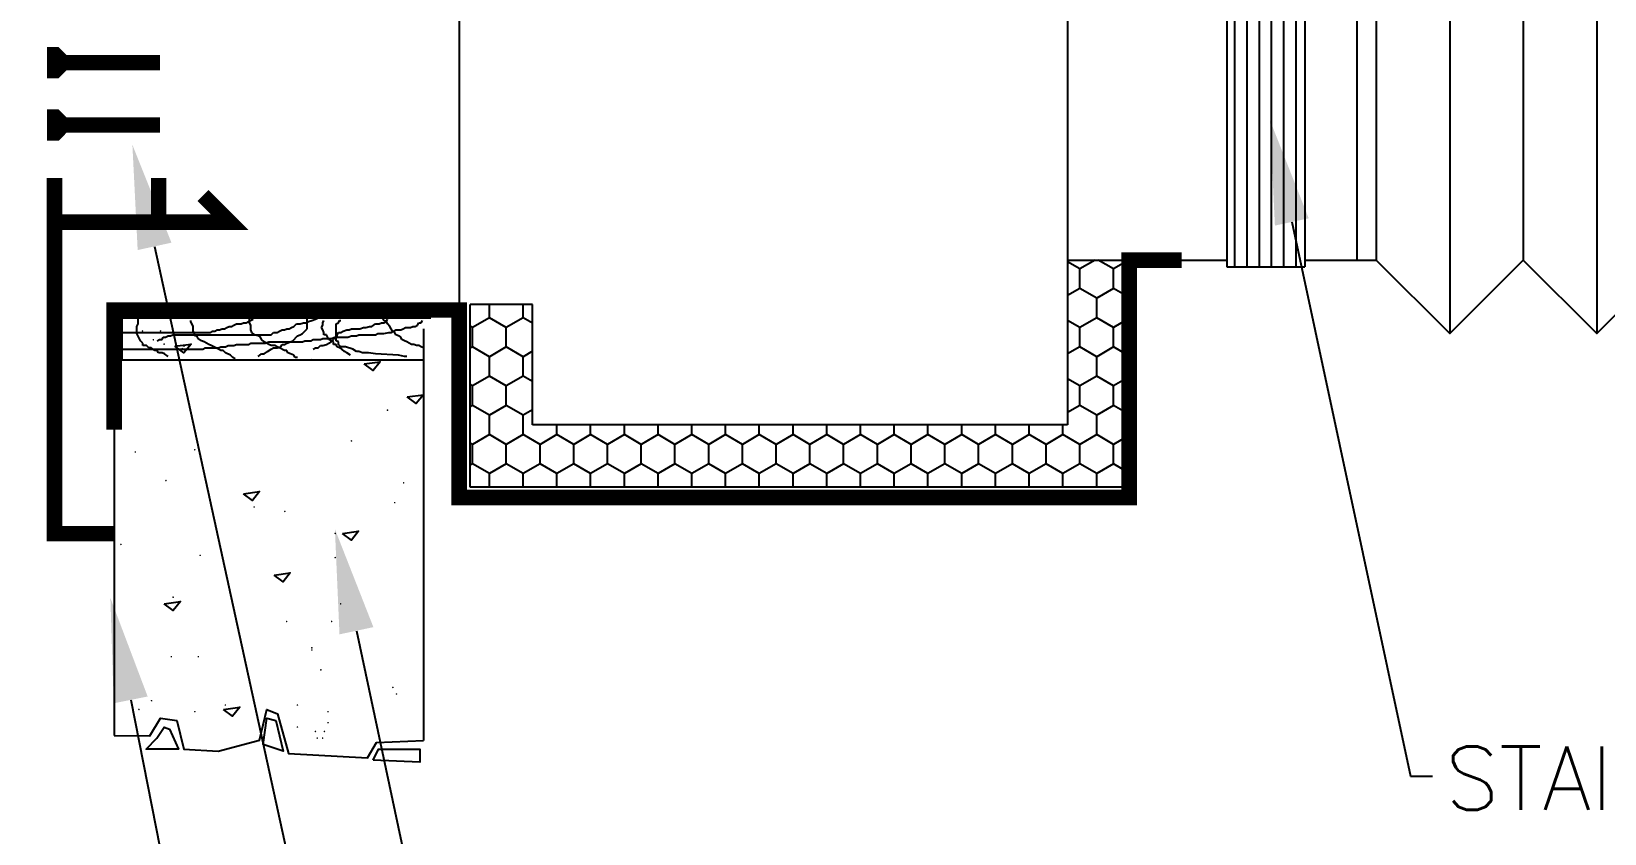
# Model space of a CAD drawing. Extents: x -730 to 2784, y 160 to 852.
# Drawn here: x -697.008 to -694.299, y 207.679 to 209.059 of the extents above; entities that cross this region are included whole.
import ezdxf

# ---------------------------------------------------------------- set-up
doc = ezdxf.new("R2010")
doc.units = 0
doc.header["$MEASUREMENT"] = 0
for name, color, linetype in [('10_AC-TEXT', 3, 'Continuous'), ('DETAILS', 11, 'Continuous'), ('G-TX-HEV', 2, 'Continuous'), ('QEA-2$0$R', 1, 'Continuous'), ('QEA-2$0$Y', 2, 'Continuous'), ('T-TEXT', 3, 'Continuous')]:
    doc.layers.add(name, color=color, linetype=linetype)
doc.styles.add('AC', font='romans.shx', dxfattribs={"height": 0.2})

# ---------------------------------------------------------------- blocks, each defined once
blk = doc.blocks.new('*X278')
at = {"color": 0}
for p, q in [((40.27, 213.75), (40.27, 214.323)), ((41.569, 213.75), (41.569, 214.323)), ((42.868, 213.75), (42.868, 214.323)), ((44.167, 213.75), (44.167, 214.323)), ((45.466, 213.75), (45.466, 214.323)), ((46.765, 213.75), (46.765, 214.323)), ((48.064, 213.75), (48.064, 214.323)), ((49.363, 213.75), (49.363, 214.323)), ((50.662, 213.75), (50.662, 214.323)), ((51.962, 213.75), (51.962, 214.323)), ((53.261, 213.75), (53.261, 214.323)), ((54.56, 213.75), (54.56, 214.323)), ((55.859, 213.75), (55.859, 214.323)), ((57.158, 213.75), (57.158, 214.323)), ((58.457, 213.75), (58.457, 214.323)), ((59.756, 213.75), (59.756, 214.323)), ((61.055, 213.75), (61.055, 214.323)), ((62.354, 213.75), (62.354, 214.323)), ((63.653, 213.75), (63.653, 214.323)), ((64.952, 213.75), (64.952, 214.323)), ((40.27, 213.75), (40.179, 213.698)), ((40.92, 213.375), (40.27, 213.75)), ((41.569, 213.75), (40.92, 213.375)), ((40.92, 212.625), (40.92, 213.375)), ((42.219, 213.375), (41.569, 213.75)), ((42.868, 213.75), (42.219, 213.375)), ((42.219, 212.625), (42.219, 213.375)), ((43.518, 213.375), (42.868, 213.75)), ((44.167, 213.75), (43.518, 213.375)), ((43.518, 212.625), (43.518, 213.375)), ((44.817, 213.375), (44.167, 213.75)), ((45.466, 213.75), (44.817, 213.375)), ((44.817, 212.625), (44.817, 213.375)), ((46.116, 213.375), (45.466, 213.75)), ((46.765, 213.75), (46.116, 213.375)), ((46.116, 212.625), (46.116, 213.375)), ((47.415, 213.375), (46.765, 213.75)), ((48.064, 213.75), (47.415, 213.375)), ((47.415, 212.625), (47.415, 213.375)), ((48.714, 213.375), (48.064, 213.75)), ((49.363, 213.75), (48.714, 213.375)), ((48.714, 212.625), (48.714, 213.375)), ((50.013, 213.375), (49.363, 213.75)), ((50.662, 213.75), (50.013, 213.375)), ((50.013, 212.625), (50.013, 213.375)), ((51.312, 213.375), (50.662, 213.75)), ((51.962, 213.75), (51.312, 213.375)), ((51.312, 212.625), (51.312, 213.375)), ((52.611, 213.375), (51.962, 213.75)), ((53.261, 213.75), (52.611, 213.375)), ((52.611, 212.625), (52.611, 213.375)), ((53.91, 213.375), (53.261, 213.75)), ((54.56, 213.75), (53.91, 213.375)), ((53.91, 212.625), (53.91, 213.375)), ((55.209, 213.375), (54.56, 213.75)), ((55.859, 213.75), (55.209, 213.375)), ((55.209, 212.625), (55.209, 213.375)), ((56.508, 213.375), (55.859, 213.75)), ((57.158, 213.75), (56.508, 213.375)), ((56.508, 212.625), (56.508, 213.375)), ((57.807, 213.375), (57.158, 213.75)), ((58.457, 213.75), (57.807, 213.375)), ((57.807, 212.625), (57.807, 213.375)), ((59.106, 213.375), (58.457, 213.75)), ((59.756, 213.75), (59.106, 213.375)), ((59.106, 212.625), (59.106, 213.375)), ((60.405, 213.375), (59.756, 213.75)), ((61.055, 213.75), (60.405, 213.375)), ((60.405, 212.625), (60.405, 213.375)), ((61.704, 213.375), (61.055, 213.75)), ((62.354, 213.75), (61.704, 213.375)), ((61.704, 212.625), (61.704, 213.375)), ((63.003, 213.375), (62.354, 213.75)), ((63.653, 213.75), (63.003, 213.375)), ((63.003, 212.625), (63.003, 213.375)), ((64.302, 213.375), (63.653, 213.75)), ((64.952, 213.75), (64.302, 213.375)), ((64.302, 212.625), (64.302, 213.375)), ((65.584, 213.385), (64.952, 213.75)), ((40.92, 212.625), (40.27, 212.25)), ((41.569, 212.25), (40.92, 212.625)), ((42.219, 212.625), (41.569, 212.25)), ((42.868, 212.25), (42.219, 212.625)), ((43.518, 212.625), (42.868, 212.25)), ((44.167, 212.25), (43.518, 212.625)), ((44.817, 212.625), (44.167, 212.25)), ((45.466, 212.25), (44.817, 212.625)), ((46.116, 212.625), (45.466, 212.25)), ((46.765, 212.25), (46.116, 212.625)), ((47.415, 212.625), (46.765, 212.25)), ((48.064, 212.25), (47.415, 212.625)), ((48.714, 212.625), (48.064, 212.25)), ((49.363, 212.25), (48.714, 212.625)), ((50.013, 212.625), (49.363, 212.25)), ((50.662, 212.25), (50.013, 212.625)), ((51.312, 212.625), (50.662, 212.25)), ((51.962, 212.25), (51.312, 212.625)), ((52.611, 212.625), (51.962, 212.25)), ((53.261, 212.25), (52.611, 212.625)), ((53.91, 212.625), (53.261, 212.25)), ((54.56, 212.25), (53.91, 212.625)), ((55.209, 212.625), (54.56, 212.25)), ((55.859, 212.25), (55.209, 212.625)), ((56.508, 212.625), (55.859, 212.25)), ((57.158, 212.25), (56.508, 212.625)), ((57.807, 212.625), (57.158, 212.25)), ((58.457, 212.25), (57.807, 212.625)), ((59.106, 212.625), (58.457, 212.25)), ((59.756, 212.25), (59.106, 212.625)), ((60.405, 212.625), (59.756, 212.25)), ((61.055, 212.25), (60.405, 212.625)), ((61.704, 212.625), (61.055, 212.25)), ((62.354, 212.25), (61.704, 212.625)), ((63.003, 212.625), (62.354, 212.25)), ((63.653, 212.25), (63.003, 212.625)), ((64.302, 212.625), (63.653, 212.25)), ((64.952, 212.25), (64.302, 212.625)), ((65.584, 212.615), (64.952, 212.25)), ((40.27, 212.25), (40.179, 212.302)), ((40.27, 211.5), (40.27, 212.25)), ((41.569, 211.5), (41.569, 212.25)), ((42.868, 211.923), (42.868, 212.25)), ((44.167, 211.923), (44.167, 212.25)), ((45.466, 211.923), (45.466, 212.25)), ((46.765, 211.923), (46.765, 212.25)), ((48.064, 211.923), (48.064, 212.25)), ((49.363, 211.923), (49.363, 212.25)), ((50.662, 211.923), (50.662, 212.25)), ((51.962, 211.923), (51.962, 212.25)), ((53.261, 211.923), (53.261, 212.25)), ((54.56, 211.923), (54.56, 212.25)), ((55.859, 211.923), (55.859, 212.25)), ((57.158, 211.923), (57.158, 212.25)), ((58.457, 211.923), (58.457, 212.25)), ((59.756, 211.923), (59.756, 212.25)), ((61.055, 211.923), (61.055, 212.25)), ((62.354, 211.923), (62.354, 212.25)), ((63.653, 211.5), (63.653, 212.25)), ((64.952, 211.5), (64.952, 212.25)), ((40.27, 211.5), (40.179, 211.448)), ((40.92, 211.125), (40.27, 211.5)), ((41.569, 211.5), (40.92, 211.125)), ((42.219, 211.125), (41.569, 211.5)), ((63.653, 211.5), (63.184, 211.229)), ((64.302, 211.125), (63.653, 211.5)), ((64.952, 211.5), (64.302, 211.125)), ((65.584, 211.135), (64.952, 211.5)), ((40.92, 210.375), (40.92, 211.125)), ((42.579, 211.333), (42.219, 211.125)), ((42.219, 210.375), (42.219, 211.125)), ((64.302, 210.375), (64.302, 211.125)), ((40.92, 210.375), (40.27, 210)), ((41.569, 210), (40.92, 210.375)), ((42.219, 210.375), (41.569, 210)), ((42.579, 210.167), (42.219, 210.375)), ((63.653, 210), (63.184, 210.271)), ((64.302, 210.375), (63.653, 210)), ((64.952, 210), (64.302, 210.375)), ((65.584, 210.365), (64.952, 210)), ((40.27, 210), (40.179, 210.052)), ((40.27, 209.25), (40.27, 210)), ((41.569, 209.25), (41.569, 210)), ((63.653, 209.25), (63.653, 210)), ((64.952, 209.25), (64.952, 210)), ((40.27, 209.25), (40.179, 209.198)), ((40.92, 208.875), (40.27, 209.25)), ((41.569, 209.25), (40.92, 208.875)), ((42.219, 208.875), (41.569, 209.25)), ((42.579, 209.083), (42.219, 208.875)), ((63.653, 209.25), (63.184, 208.979)), ((64.302, 208.875), (63.653, 209.25)), ((64.952, 209.25), (64.302, 208.875)), ((65.584, 208.885), (64.952, 209.25)), ((40.92, 208.125), (40.92, 208.875)), ((42.219, 208.125), (42.219, 208.875)), ((64.302, 208.125), (64.302, 208.875)), ((40.27, 207.75), (40.179, 207.802)), ((40.92, 208.125), (40.27, 207.75)), ((41.569, 207.75), (40.92, 208.125)), ((42.219, 208.125), (41.569, 207.75)), ((42.579, 207.917), (42.219, 208.125)), ((63.653, 207.75), (63.184, 208.021)), ((64.302, 208.125), (63.653, 207.75)), ((64.952, 207.75), (64.302, 208.125)), ((65.584, 208.115), (64.952, 207.75)), ((40.27, 207.291), (40.27, 207.75)), ((41.569, 207.291), (41.569, 207.75)), ((63.653, 207), (63.653, 207.75)), ((64.952, 207), (64.952, 207.75)), ((63.653, 207), (63.184, 206.729)), ((64.302, 206.625), (63.653, 207)), ((64.952, 207), (64.302, 206.625)), ((64.302, 205.875), (64.302, 206.625)), ((65.584, 206.635), (64.952, 207)), ((63.499, 205.589), (63.184, 205.771)), ((64.302, 205.875), (63.807, 205.589)), ((64.798, 205.589), (64.302, 205.875)), ((65.584, 205.865), (65.106, 205.589)), ((63.653, 185.25), (63.184, 185.521)), ((64.24, 185.589), (63.653, 185.25)), ((64.952, 185.25), (64.365, 185.589)), ((65.539, 185.589), (64.952, 185.25)), ((63.653, 184.5), (63.653, 185.25)), ((64.952, 184.5), (64.952, 185.25)), ((63.653, 184.5), (63.184, 184.229)), ((64.302, 184.125), (63.653, 184.5)), ((64.952, 184.5), (64.302, 184.125)), ((65.584, 184.135), (64.952, 184.5)), ((40.92, 183.375), (40.92, 183.887)), ((42.219, 183.375), (42.219, 183.887)), ((64.302, 183.375), (64.302, 184.125)), ((40.27, 183), (40.179, 183.052)), ((40.92, 183.375), (40.27, 183)), ((40.27, 182.25), (40.27, 183)), ((41.569, 183), (40.92, 183.375)), ((42.219, 183.375), (41.569, 183)), ((41.569, 182.25), (41.569, 183)), ((42.579, 183.167), (42.219, 183.375)), ((63.653, 183), (63.184, 183.271)), ((64.302, 183.375), (63.653, 183)), ((63.653, 182.25), (63.653, 183)), ((64.952, 183), (64.302, 183.375)), ((65.584, 183.365), (64.952, 183)), ((64.952, 182.25), (64.952, 183)), ((40.27, 182.25), (40.179, 182.198)), ((40.92, 181.875), (40.27, 182.25)), ((41.569, 182.25), (40.92, 181.875)), ((40.92, 181.125), (40.92, 181.875)), ((42.219, 181.875), (41.569, 182.25)), ((42.579, 182.083), (42.219, 181.875)), ((42.219, 181.125), (42.219, 181.875)), ((63.653, 182.25), (63.184, 181.979)), ((64.302, 181.875), (63.653, 182.25)), ((64.952, 182.25), (64.302, 181.875)), ((64.302, 181.125), (64.302, 181.875)), ((65.584, 181.885), (64.952, 182.25)), ((40.92, 181.125), (40.27, 180.75)), ((41.569, 180.75), (40.92, 181.125)), ((42.219, 181.125), (41.569, 180.75)), ((42.579, 180.917), (42.219, 181.125)), ((64.302, 181.125), (63.653, 180.75)), ((64.952, 180.75), (64.302, 181.125)), ((65.584, 181.115), (64.952, 180.75)), ((40.27, 180.75), (40.179, 180.802)), ((40.27, 180), (40.27, 180.75)), ((41.569, 180), (41.569, 180.75)), ((63.653, 180.75), (63.184, 181.021)), ((63.653, 180), (63.653, 180.75)), ((64.952, 180), (64.952, 180.75)), ((40.27, 180), (40.179, 179.948)), ((40.92, 179.625), (40.27, 180)), ((41.569, 180), (40.92, 179.625)), ((42.219, 179.625), (41.569, 180)), ((63.653, 180), (63.184, 179.729)), ((64.302, 179.625), (63.653, 180)), ((64.952, 180), (64.302, 179.625)), ((65.584, 179.635), (64.952, 180)), ((40.92, 178.875), (40.92, 179.625)), ((42.579, 179.833), (42.219, 179.625)), ((42.219, 178.875), (42.219, 179.625)), ((64.302, 178.875), (64.302, 179.625)), ((40.92, 178.875), (40.27, 178.5)), ((41.569, 178.5), (40.92, 178.875)), ((42.219, 178.875), (41.569, 178.5)), ((42.868, 178.5), (42.219, 178.875)), ((43.518, 178.875), (42.868, 178.5)), ((43.518, 178.875), (43.518, 179.255)), ((44.167, 178.5), (43.518, 178.875)), ((44.817, 178.875), (44.167, 178.5)), ((44.817, 178.875), (44.817, 179.255)), ((45.466, 178.5), (44.817, 178.875)), ((46.116, 178.875), (45.466, 178.5)), ((46.116, 178.875), (46.116, 179.255)), ((46.765, 178.5), (46.116, 178.875)), ((47.415, 178.875), (46.765, 178.5)), ((47.415, 178.875), (47.415, 179.255)), ((48.064, 178.5), (47.415, 178.875)), ((48.714, 178.875), (48.064, 178.5)), ((48.714, 178.875), (48.714, 179.255)), ((49.363, 178.5), (48.714, 178.875)), ((50.013, 178.875), (49.363, 178.5)), ((50.013, 178.875), (50.013, 179.255)), ((50.662, 178.5), (50.013, 178.875)), ((51.312, 178.875), (50.662, 178.5)), ((51.312, 178.875), (51.312, 179.255)), ((51.962, 178.5), (51.312, 178.875)), ((52.611, 178.875), (51.962, 178.5)), ((52.611, 178.875), (52.611, 179.255)), ((53.261, 178.5), (52.611, 178.875)), ((53.91, 178.875), (53.261, 178.5)), ((53.91, 178.875), (53.91, 179.255)), ((54.56, 178.5), (53.91, 178.875)), ((55.209, 178.875), (54.56, 178.5)), ((55.209, 178.875), (55.209, 179.255)), ((55.859, 178.5), (55.209, 178.875)), ((56.508, 178.875), (55.859, 178.5)), ((56.508, 178.875), (56.508, 179.255)), ((57.158, 178.5), (56.508, 178.875)), ((57.807, 178.875), (57.158, 178.5)), ((57.807, 178.875), (57.807, 179.255)), ((58.457, 178.5), (57.807, 178.875)), ((59.106, 178.875), (58.457, 178.5)), ((59.106, 178.875), (59.106, 179.255)), ((59.756, 178.5), (59.106, 178.875)), ((60.405, 178.875), (59.756, 178.5)), ((60.405, 178.875), (60.405, 179.255)), ((61.055, 178.5), (60.405, 178.875)), ((61.704, 178.875), (61.055, 178.5)), ((61.704, 178.875), (61.704, 179.255)), ((62.354, 178.5), (61.704, 178.875)), ((63.003, 178.875), (62.354, 178.5)), ((63.003, 178.875), (63.003, 179.255)), ((63.653, 178.5), (63.003, 178.875)), ((64.302, 178.875), (63.653, 178.5)), ((64.952, 178.5), (64.302, 178.875)), ((65.584, 178.865), (64.952, 178.5)), ((40.27, 178.5), (40.179, 178.552)), ((40.27, 177.75), (40.27, 178.5)), ((41.569, 177.75), (41.569, 178.5)), ((42.868, 177.75), (42.868, 178.5)), ((44.167, 177.75), (44.167, 178.5)), ((45.466, 177.75), (45.466, 178.5)), ((46.765, 177.75), (46.765, 178.5)), ((48.064, 177.75), (48.064, 178.5)), ((49.363, 177.75), (49.363, 178.5)), ((50.662, 177.75), (50.662, 178.5)), ((51.962, 177.75), (51.962, 178.5)), ((53.261, 177.75), (53.261, 178.5)), ((54.56, 177.75), (54.56, 178.5)), ((55.859, 177.75), (55.859, 178.5)), ((57.158, 177.75), (57.158, 178.5)), ((58.457, 177.75), (58.457, 178.5)), ((59.756, 177.75), (59.756, 178.5)), ((61.055, 177.75), (61.055, 178.5)), ((62.354, 177.75), (62.354, 178.5)), ((63.653, 177.75), (63.653, 178.5)), ((64.952, 177.75), (64.952, 178.5)), ((40.27, 177.75), (40.179, 177.698)), ((40.92, 177.375), (40.27, 177.75)), ((41.569, 177.75), (40.92, 177.375)), ((42.219, 177.375), (41.569, 177.75)), ((42.868, 177.75), (42.219, 177.375)), ((43.518, 177.375), (42.868, 177.75)), ((44.167, 177.75), (43.518, 177.375)), ((44.817, 177.375), (44.167, 177.75)), ((45.466, 177.75), (44.817, 177.375)), ((46.116, 177.375), (45.466, 177.75)), ((46.765, 177.75), (46.116, 177.375)), ((47.415, 177.375), (46.765, 177.75)), ((48.064, 177.75), (47.415, 177.375)), ((48.714, 177.375), (48.064, 177.75)), ((49.363, 177.75), (48.714, 177.375)), ((50.013, 177.375), (49.363, 177.75)), ((50.662, 177.75), (50.013, 177.375)), ((51.312, 177.375), (50.662, 177.75)), ((51.962, 177.75), (51.312, 177.375)), ((52.611, 177.375), (51.962, 177.75)), ((53.261, 177.75), (52.611, 177.375)), ((53.91, 177.375), (53.261, 177.75)), ((54.56, 177.75), (53.91, 177.375)), ((55.209, 177.375), (54.56, 177.75)), ((55.859, 177.75), (55.209, 177.375)), ((56.508, 177.375), (55.859, 177.75)), ((57.158, 177.75), (56.508, 177.375)), ((57.807, 177.375), (57.158, 177.75)), ((58.457, 177.75), (57.807, 177.375)), ((59.106, 177.375), (58.457, 177.75)), ((59.756, 177.75), (59.106, 177.375)), ((60.405, 177.375), (59.756, 177.75)), ((61.055, 177.75), (60.405, 177.375)), ((61.704, 177.375), (61.055, 177.75)), ((62.354, 177.75), (61.704, 177.375)), ((63.003, 177.375), (62.354, 177.75)), ((63.653, 177.75), (63.003, 177.375)), ((64.302, 177.375), (63.653, 177.75)), ((64.952, 177.75), (64.302, 177.375)), ((65.584, 177.385), (64.952, 177.75)), ((40.92, 176.855), (40.92, 177.375)), ((42.219, 176.855), (42.219, 177.375)), ((43.518, 176.855), (43.518, 177.375)), ((44.817, 176.855), (44.817, 177.375)), ((46.116, 176.855), (46.116, 177.375)), ((47.415, 176.855), (47.415, 177.375)), ((48.714, 176.855), (48.714, 177.375)), ((50.013, 176.855), (50.013, 177.375)), ((51.312, 176.855), (51.312, 177.375)), ((52.611, 176.855), (52.611, 177.375)), ((53.91, 176.855), (53.91, 177.375)), ((55.209, 176.855), (55.209, 177.375)), ((56.508, 176.855), (56.508, 177.375)), ((57.807, 176.855), (57.807, 177.375)), ((59.106, 176.855), (59.106, 177.375)), ((60.405, 176.855), (60.405, 177.375)), ((61.704, 176.855), (61.704, 177.375)), ((63.003, 176.855), (63.003, 177.375)), ((64.302, 176.855), (64.302, 177.375))]:
    blk.add_line(p, q, dxfattribs=at)
blk = doc.blocks.new('*X276')
at = {"color": 0}
for p, q in [((72.73, 185.336), (72.73, 205.842)), ((73.202, 185.336), (73.202, 205.842)), ((73.674, 185.336), (73.674, 205.842)), ((74.146, 185.336), (74.146, 205.842)), ((74.619, 185.336), (74.619, 205.842)), ((75.091, 185.336), (75.091, 205.842))]:
    blk.add_line(p, q, dxfattribs=at)

msp = doc.modelspace()

# ---------------------------------------------------------------- linework, layer by layer
at = {"layer": '10_AC-TEXT'}
msp.add_solid([(-694.8666, 208.7251), (-694.8083, 208.7376), (-694.875, 208.9063)], dxfattribs=at)
at = {"layer": 'DETAILS', "color": 2}
for p, q in [((-695.2236, 209.8436), (-695.2236, 208.3823)), ((-696.2716, 209.646), (-696.2716, 208.5799)), ((-694.9491, 209.5716), (-694.9491, 208.6543)), ((-694.8149, 209.5716), (-694.8149, 208.6543)), ((-694.7254, 209.5603), (-694.7254, 208.6656)), ((-694.6919, 209.5603), (-694.6919, 208.6656)), ((-695.2236, 208.6656), (-694.9491, 208.6656)), ((-694.9491, 208.6543), (-694.8149, 208.6543)), ((-694.8149, 208.6656), (-694.6919, 208.6656)), ((-696.8659, 208.5799), (-696.8659, 207.8476)), ((-696.2526, 208.2749), (-696.2526, 208.5895)), ((-696.1453, 208.5895), (-696.2526, 208.5895)), ((-696.1453, 208.3823), (-696.1453, 208.5895)), ((-696.333, 208.5472), (-696.333, 207.839)), ((-695.2236, 208.3823), (-696.1453, 208.3823)), ((-695.1162, 208.2749), (-696.2526, 208.2749))]:
    msp.add_line(p, q, dxfattribs=at)
for points in [[(-694.5653, 209.6868), (-694.5653, 208.5391)], [(-694.3123, 209.6868), (-694.3123, 208.5391)], [(-694.4388, 209.5603), (-694.4388, 208.6656)], [(-694.6919, 208.6656), (-694.5653, 208.5391), (-694.4388, 208.6656)], [(-694.4388, 208.6656), (-694.3123, 208.5391), (-694.1858, 208.6656)], [(-696.8659, 207.8476), (-696.8045, 207.8467), (-696.7859, 207.877), (-696.758, 207.8732), (-696.7456, 207.824), (-696.6866, 207.8202), (-696.6153, 207.8391), (-696.6029, 207.8922), (-696.5843, 207.8846), (-696.5657, 207.8164), (-696.4292, 207.8088), (-696.4137, 207.8354), (-696.333, 207.839)]]:
    msp.add_lwpolyline(points, dxfattribs=at)
for points in [[(-696.7868, 209.0056, 0.0268, 0.0268, 0), (-696.9479, 209.0056, 0.0268, 0.0537, 0), (-696.9613, 209.0056, 0.0537, 0.0537, 0), (-696.9814, 209.0056, 0.0537, 0.0537, 0)], [(-696.7868, 209.0056, 0.0268, 0.0268, 0), (-696.9479, 209.0056, 0.0268, 0.0537, 0), (-696.9613, 209.0056, 0.0537, 0.0537, 0), (-696.9814, 209.0056, 0.0537, 0.0537, 0)], [(-696.7868, 208.8982, 0.0268, 0.0268, 0), (-696.9479, 208.8982, 0.0268, 0.0537, 0), (-696.9613, 208.8982, 0.0537, 0.0537, 0), (-696.9814, 208.8982, 0.0537, 0.0537, 0)], [(-696.7868, 208.8982, 0.0268, 0.0268, 0), (-696.9479, 208.8982, 0.0268, 0.0537, 0), (-696.9613, 208.8982, 0.0537, 0.0537, 0), (-696.9814, 208.8982, 0.0537, 0.0537, 0)]]:
    msp.add_lwpolyline(points, format="xyseb", dxfattribs=at)
at = {"layer": 'DETAILS', "color": 2, "const_width": 0.0268}
for points in [[(-696.9687, 208.7312), (-696.9687, 208.8068)], [(-696.7891, 208.7312), (-696.7891, 208.8068)], [(-696.8659, 208.1948), (-696.9687, 208.1948), (-696.9687, 208.7312), (-696.6673, 208.7312), (-696.7128, 208.7767)], [(-696.8659, 208.3736), (-696.8659, 208.5799), (-696.4113, 208.5799), (-696.2716, 208.5799), (-696.2716, 208.2571), (-696.1194, 208.2571), (-695.1176, 208.2571), (-695.1176, 208.6656), (-695.0274, 208.6656)]]:
    msp.add_lwpolyline(points, dxfattribs=at)
at = {"layer": 'DETAILS', "color": 2, "const_width": 0.00134}
for points in [[(-696.8176, 208.5438, 1), (-696.8163, 208.5438, 1)], [(-696.7866, 208.5438, 1), (-696.7852, 208.5438, 1)], [(-696.799, 208.5286, 1), (-696.7976, 208.5286, 1)], [(-696.7804, 208.5211, 1), (-696.779, 208.5211, 1)], [(-696.7462, 208.5173, 1), (-696.7449, 208.5173, 1)], [(-696.7493, 208.5135, 1), (-696.748, 208.5135, 1)], [(-696.526, 208.4945, 1), (-696.5247, 208.4945, 1)], [(-696.526, 208.4945, 1), (-696.5247, 208.4945, 1)], [(-696.3957, 208.4074, 1), (-696.3944, 208.4074, 1)], [(-696.4578, 208.3544, 1), (-696.4564, 208.3544, 1)], [(-696.83, 208.3354, 1), (-696.8287, 208.3354, 1)], [(-696.7276, 208.3392, 1), (-696.7263, 208.3392, 1)], [(-696.7773, 208.2862, 1), (-696.7759, 208.2862, 1)], [(-696.3678, 208.2824, 1), (-696.3665, 208.2824, 1)], [(-696.3833, 208.2483, 1), (-696.382, 208.2483, 1)], [(-696.6253, 208.2407, 1), (-696.6239, 208.2407, 1)], [(-696.5725, 208.2331, 1), (-696.5712, 208.2331, 1)], [(-696.4857, 208.1953, 1), (-696.4843, 208.1953, 1)], [(-696.8548, 208.1763, 1), (-696.8535, 208.1763, 1)], [(-696.7183, 208.1574, 1), (-696.717, 208.1574, 1)], [(-696.4857, 208.1536, 1), (-696.4843, 208.1536, 1)], [(-696.7649, 208.0854, 1), (-696.7635, 208.0854, 1)], [(-696.5694, 208.0437, 1), (-696.5681, 208.0437, 1)], [(-696.4919, 208.0437, 1), (-696.4905, 208.0437, 1)], [(-696.768, 207.9831, 1), (-696.7666, 207.9831, 1)], [(-696.7214, 207.9831, 1), (-696.7201, 207.9831, 1)], [(-696.526, 207.9983, 1), (-696.5247, 207.9983, 1)], [(-696.526, 207.9945, 1), (-696.5247, 207.9945, 1)], [(-696.5105, 207.9604, 1), (-696.5092, 207.9604, 1)], [(-696.3864, 207.9301, 1), (-696.3851, 207.9301, 1)], [(-696.3802, 207.9187, 1), (-696.3789, 207.9187, 1)], [(-696.8238, 207.8922, 1), (-696.8225, 207.8922, 1)], [(-696.8021, 207.9073, 1), (-696.8007, 207.9073, 1)], [(-696.6749, 207.8998, 1), (-696.6736, 207.8998, 1)], [(-696.5508, 207.8998, 1), (-696.5495, 207.8998, 1)], [(-696.7276, 207.8884, 1), (-696.7263, 207.8884, 1)], [(-696.4981, 207.8884, 1), (-696.4967, 207.8884, 1)], [(-696.4981, 207.8694, 1), (-696.4967, 207.8694, 1)], [(-696.5508, 207.8619, 1), (-696.5495, 207.8619, 1)], [(-696.5198, 207.8543, 1), (-696.5185, 207.8543, 1)], [(-696.5167, 207.8429, 1), (-696.5154, 207.8429, 1)], [(-696.5074, 207.8429, 1), (-696.5061, 207.8429, 1)], [(-696.5043, 207.8543, 1), (-696.503, 207.8543, 1)]]:
    msp.add_lwpolyline(points, format="xyb", close=True, dxfattribs=at)
at = {"layer": 'DETAILS', "color": 2}
for points in [[(-696.7611, 208.5173), (-696.7332, 208.5211), (-696.7456, 208.5059)], [(-696.4354, 208.487), (-696.4075, 208.4908), (-696.4199, 208.4756)], [(-696.3609, 208.4301), (-696.333, 208.4339), (-696.3454, 208.4188)], [(-696.6432, 208.2634), (-696.6153, 208.2672), (-696.6277, 208.2521)], [(-696.4726, 208.1953), (-696.4447, 208.199), (-696.4571, 208.1839)], [(-696.5905, 208.1233), (-696.5626, 208.1271), (-696.575, 208.1119)], [(-696.7797, 208.074), (-696.7518, 208.0778), (-696.7642, 208.0627)], [(-696.6773, 207.8922), (-696.6494, 207.896), (-696.6618, 207.8808)], [(-696.6091, 207.8316), (-696.6029, 207.877), (-696.5874, 207.8732), (-696.575, 207.8202)], [(-696.7921, 207.8429), (-696.7797, 207.8619), (-696.7704, 207.8581), (-696.7549, 207.824), (-696.8107, 207.824)], [(-696.4199, 207.805), (-696.4106, 207.824), (-696.3392, 207.824), (-696.3392, 207.8013)]]:
    msp.add_lwpolyline(points, close=True, dxfattribs=at)
at = {"layer": 'QEA-2$0$R'}
for p, q in [((-696.8267, 208.5516), (-696.8246, 208.5558)), ((-696.8267, 208.5393), (-696.8267, 208.5516)), ((-696.8246, 208.5558), (-696.8246, 208.5661)), ((-696.7337, 208.5599), (-696.7337, 208.562)), ((-696.7296, 208.5516), (-696.7337, 208.5599)), ((-696.7296, 208.5434), (-696.7296, 208.5516)), ((-696.7275, 208.5393), (-696.7296, 208.5434)), ((-696.7007, 208.5413), (-696.6966, 208.5434)), ((-696.6966, 208.5434), (-696.6924, 208.5434)), ((-696.6924, 208.5434), (-696.6883, 208.5454)), ((-696.6883, 208.5454), (-696.6842, 208.5454)), ((-696.6842, 208.5454), (-696.68, 208.5475)), ((-696.68, 208.5475), (-696.6759, 208.5475)), ((-696.6759, 208.5475), (-696.6718, 208.5496)), ((-696.6718, 208.5496), (-696.6676, 208.5516)), ((-696.6676, 208.5516), (-696.6635, 208.5516)), ((-696.6635, 208.5516), (-696.6594, 208.5537)), ((-696.6594, 208.5537), (-696.6552, 208.5558)), ((-696.6552, 208.5558), (-696.647, 208.5558)), ((-696.647, 208.5558), (-696.6428, 208.5578)), ((-696.6428, 208.5578), (-696.6387, 208.5578)), ((-696.6387, 208.5578), (-696.6346, 208.5599)), ((-696.6325, 208.5661), (-696.6366, 208.5661)), ((-696.6346, 208.5599), (-696.6263, 208.564)), ((-696.6263, 208.564), (-696.6325, 208.5661)), ((-696.6325, 208.5578), (-696.6325, 208.564)), ((-696.6304, 208.5537), (-696.6325, 208.5578)), ((-696.6304, 208.5454), (-696.6304, 208.5537)), ((-696.6284, 208.5413), (-696.6304, 208.5454)), ((-696.585, 208.5413), (-696.5808, 208.5434)), ((-696.5808, 208.5434), (-696.5767, 208.5454)), ((-696.5767, 208.5454), (-696.5726, 208.5454)), ((-696.5726, 208.5454), (-696.5685, 208.5475)), ((-696.5685, 208.5475), (-696.5643, 208.5475)), ((-696.5643, 208.5475), (-696.5602, 208.5496)), ((-696.5602, 208.5496), (-696.5561, 208.5516)), ((-696.5561, 208.5516), (-696.5519, 208.5558)), ((-696.5519, 208.5558), (-696.5457, 208.5558)), ((-696.5457, 208.5558), (-696.5395, 208.5578)), ((-696.5416, 208.5393), (-696.5375, 208.5434)), ((-696.5395, 208.5578), (-696.5354, 208.5578)), ((-696.5375, 208.5434), (-696.5333, 208.5475)), ((-696.5354, 208.5578), (-696.5313, 208.5599)), ((-696.5333, 208.5475), (-696.5333, 208.564)), ((-696.5313, 208.5599), (-696.5251, 208.562)), ((-696.5251, 208.562), (-696.5189, 208.564)), ((-696.5189, 208.564), (-696.5147, 208.5661)), ((-696.5147, 208.5661), (-696.5106, 208.5661)), ((-696.5085, 208.5496), (-696.5065, 208.5537)), ((-696.5065, 208.5454), (-696.5085, 208.5496)), ((-696.5065, 208.5578), (-696.5044, 208.562)), ((-696.5065, 208.5537), (-696.5065, 208.5578)), ((-696.5044, 208.5413), (-696.5065, 208.5454)), ((-696.4837, 208.5558), (-696.4796, 208.5578)), ((-696.4837, 208.5269), (-696.4837, 208.5558)), ((-696.4796, 208.5578), (-696.4775, 208.562)), ((-696.4775, 208.562), (-696.4755, 208.562)), ((-696.4755, 208.5413), (-696.4713, 208.5434)), ((-696.4713, 208.5434), (-696.4651, 208.5454)), ((-696.4651, 208.5454), (-696.461, 208.5454)), ((-696.461, 208.5454), (-696.4569, 208.5475)), ((-696.4569, 208.5475), (-696.4424, 208.5475)), ((-696.4424, 208.5475), (-696.4362, 208.5496)), ((-696.4362, 208.5496), (-696.4321, 208.5496)), ((-696.4321, 208.5496), (-696.4259, 208.5516)), ((-696.4259, 208.5516), (-696.4218, 208.5516)), ((-696.4218, 208.5516), (-696.4156, 208.5558)), ((-696.4156, 208.5558), (-696.4094, 208.5558)), ((-696.4094, 208.5558), (-696.4052, 208.5578)), ((-696.4052, 208.5578), (-696.4011, 208.5578)), ((-696.4011, 208.562), (-696.4032, 208.564)), ((-696.397, 208.5599), (-696.4011, 208.562)), ((-696.4011, 208.5578), (-696.397, 208.5599)), ((-696.397, 208.5599), (-696.3949, 208.564)), ((-696.3949, 208.5558), (-696.397, 208.5599)), ((-696.3908, 208.5516), (-696.3949, 208.5558)), ((-696.3887, 208.5475), (-696.3908, 208.5516)), ((-696.3866, 208.5434), (-696.3887, 208.5475)), ((-696.3887, 208.5413), (-696.3846, 208.5434)), ((-696.3825, 208.5413), (-696.3866, 208.5434)), ((-696.3846, 208.5434), (-696.3804, 208.5454)), ((-696.3804, 208.5454), (-696.3722, 208.5454)), ((-696.3722, 208.5454), (-696.368, 208.5475)), ((-696.368, 208.5475), (-696.3639, 208.5496)), ((-696.3639, 208.5496), (-696.3556, 208.5496)), ((-696.3556, 208.5496), (-696.3515, 208.5516)), ((-696.3515, 208.5516), (-696.3474, 208.5516)), ((-696.3474, 208.5516), (-696.3432, 208.5537)), ((-696.3432, 208.5537), (-696.3412, 208.5578)), ((-696.3412, 208.5578), (-696.3371, 208.5578)), ((-696.3371, 208.5578), (-696.335, 208.562)), ((-696.8522, 208.5413), (-696.7007, 208.5413)), ((-696.8205, 208.5269), (-696.8267, 208.5393)), ((-696.8164, 208.5227), (-696.8205, 208.5269)), ((-696.8164, 208.5186), (-696.8164, 208.5227)), ((-696.8102, 208.5186), (-696.8164, 208.5186)), ((-696.8061, 208.5145), (-696.8102, 208.5186)), ((-696.7916, 208.5269), (-696.7875, 208.5289)), ((-696.7875, 208.5289), (-696.7833, 208.5289)), ((-696.7833, 208.5289), (-696.7813, 208.5331)), ((-696.7813, 208.5331), (-696.7771, 208.5331)), ((-696.7771, 208.5331), (-696.773, 208.5351)), ((-696.773, 208.5351), (-696.7689, 208.5351)), ((-696.7689, 208.5351), (-696.7647, 208.5372)), ((-696.7647, 208.5372), (-696.5953, 208.5372)), ((-696.7275, 208.5351), (-696.7275, 208.5393)), ((-696.7234, 208.5351), (-696.7275, 208.5351)), ((-696.7213, 208.531), (-696.7234, 208.5351)), ((-696.7151, 208.5269), (-696.7213, 208.531)), ((-696.711, 208.5248), (-696.7151, 208.5269)), ((-696.7027, 208.5207), (-696.711, 208.5248)), ((-696.6986, 208.5186), (-696.7027, 208.5207)), ((-696.6904, 208.5145), (-696.6986, 208.5186)), ((-696.6862, 208.5145), (-696.6821, 208.5165)), ((-696.6821, 208.5165), (-696.6738, 208.5165)), ((-696.6738, 208.5165), (-696.6697, 208.5186)), ((-696.6697, 208.5186), (-696.6594, 208.5186)), ((-696.6594, 208.5186), (-696.6552, 208.5207)), ((-696.6552, 208.5207), (-696.6346, 208.5207)), ((-696.6346, 208.5207), (-696.6304, 208.5227)), ((-696.6304, 208.5227), (-696.6056, 208.5227)), ((-696.6242, 208.5372), (-696.6284, 208.5413)), ((-696.618, 208.5351), (-696.6242, 208.5372)), ((-696.6139, 208.5331), (-696.618, 208.5351)), ((-696.6118, 208.5289), (-696.6139, 208.5331)), ((-696.6077, 208.5248), (-696.6118, 208.5289)), ((-696.5994, 208.5207), (-696.6077, 208.5248)), ((-696.6056, 208.5227), (-696.5994, 208.5248)), ((-696.5994, 208.5248), (-696.5416, 208.5248)), ((-696.5953, 208.5186), (-696.5994, 208.5207)), ((-696.5953, 208.5372), (-696.5912, 208.5413)), ((-696.5891, 208.5186), (-696.5953, 208.5186)), ((-696.5912, 208.5413), (-696.585, 208.5413)), ((-696.585, 208.5165), (-696.5891, 208.5186)), ((-696.585, 208.5145), (-696.5788, 208.5165)), ((-696.5808, 208.5145), (-696.585, 208.5165)), ((-696.5788, 208.5165), (-696.5767, 208.5207)), ((-696.5767, 208.5207), (-696.5726, 208.5207)), ((-696.5726, 208.5207), (-696.5685, 208.5227)), ((-696.5685, 208.5227), (-696.5623, 208.5248)), ((-696.5623, 208.5248), (-696.5581, 208.5269)), ((-696.5581, 208.5269), (-696.5499, 208.5351)), ((-696.5499, 208.5351), (-696.5457, 208.5372)), ((-696.5457, 208.5372), (-696.5416, 208.5393)), ((-696.5416, 208.5248), (-696.5375, 208.5269)), ((-696.5375, 208.5269), (-696.5271, 208.5269)), ((-696.5271, 208.5269), (-696.523, 208.5289)), ((-696.523, 208.5289), (-696.5106, 208.5289)), ((-696.5147, 208.5145), (-696.5106, 208.5186)), ((-696.5106, 208.5289), (-696.5065, 208.531)), ((-696.5106, 208.5186), (-696.5065, 208.5186)), ((-696.5065, 208.531), (-696.492, 208.531)), ((-696.5065, 208.5186), (-696.5003, 208.5207)), ((-696.5044, 208.5372), (-696.5044, 208.5413)), ((-696.5003, 208.5372), (-696.5044, 208.5372)), ((-696.4961, 208.5289), (-696.5003, 208.5372)), ((-696.5003, 208.5207), (-696.4961, 208.5227)), ((-696.492, 208.5269), (-696.4961, 208.5289)), ((-696.4961, 208.5227), (-696.492, 208.5248)), ((-696.492, 208.531), (-696.4858, 208.5331)), ((-696.492, 208.5248), (-696.4879, 208.5289)), ((-696.4879, 208.5248), (-696.492, 208.5269)), ((-696.4879, 208.5289), (-696.4858, 208.5331)), ((-696.4879, 208.5207), (-696.4879, 208.5248)), ((-696.4837, 208.5207), (-696.4879, 208.5207)), ((-696.4858, 208.5331), (-696.4817, 208.5331)), ((-696.4858, 208.5331), (-696.4631, 208.5331)), ((-696.4796, 208.5248), (-696.4837, 208.5269)), ((-696.4817, 208.5165), (-696.4837, 208.5207)), ((-696.4817, 208.5372), (-696.4796, 208.5413)), ((-696.4817, 208.5331), (-696.4817, 208.5372)), ((-696.4775, 208.5145), (-696.4817, 208.5165)), ((-696.4796, 208.5413), (-696.4755, 208.5413)), ((-696.4796, 208.5207), (-696.4796, 208.5248)), ((-696.4755, 208.5165), (-696.4796, 208.5207)), ((-696.4672, 208.5165), (-696.4755, 208.5165)), ((-696.4548, 208.5124), (-696.4672, 208.5165)), ((-696.4631, 208.5331), (-696.4569, 208.5351)), ((-696.4569, 208.5351), (-696.4486, 208.5351)), ((-696.4486, 208.5351), (-696.4445, 208.5372)), ((-696.4445, 208.5372), (-696.4156, 208.5372)), ((-696.4156, 208.5372), (-696.4114, 208.5393)), ((-696.4114, 208.5393), (-696.4011, 208.5393)), ((-696.4011, 208.5393), (-696.3928, 208.5413)), ((-696.3928, 208.5413), (-696.3887, 208.5413)), ((-696.3804, 208.5372), (-696.3825, 208.5413)), ((-696.3763, 208.5351), (-696.3804, 208.5372)), ((-696.3722, 208.5331), (-696.3763, 208.5351)), ((-696.3701, 208.5289), (-696.3722, 208.5331)), ((-696.366, 208.5269), (-696.3701, 208.5289)), ((-696.3618, 208.5248), (-696.366, 208.5269)), ((-696.3536, 208.5207), (-696.3618, 208.5248)), ((-696.3494, 208.5207), (-696.3536, 208.5207)), ((-696.3453, 208.5186), (-696.3494, 208.5207)), ((-696.3412, 208.5186), (-696.3453, 208.5186)), ((-696.3371, 208.5165), (-696.3412, 208.5186)), ((-696.3329, 208.5145), (-696.3371, 208.5165)), ((-696.8522, 208.5124), (-696.7131, 208.5124)), ((-696.8019, 208.5145), (-696.8061, 208.5145)), ((-696.7957, 208.5103), (-696.8019, 208.5145)), ((-696.7916, 208.5103), (-696.7957, 208.5103)), ((-696.7895, 208.5062), (-696.7916, 208.5103)), ((-696.7833, 208.5062), (-696.7895, 208.5062)), ((-696.7792, 208.5042), (-696.7833, 208.5062)), ((-696.773, 208.5), (-696.7792, 208.5042)), ((-696.7131, 208.5124), (-696.7089, 208.5145)), ((-696.7089, 208.5145), (-696.6862, 208.5145)), ((-696.6862, 208.5124), (-696.6904, 208.5145)), ((-696.6821, 208.5103), (-696.6862, 208.5124)), ((-696.678, 208.5103), (-696.6821, 208.5103)), ((-696.6738, 208.5062), (-696.678, 208.5103)), ((-696.6656, 208.5021), (-696.6738, 208.5062)), ((-696.6614, 208.498), (-696.6656, 208.5021)), ((-696.6573, 208.4959), (-696.6614, 208.498)), ((-696.618, 208.5), (-696.6118, 208.5042)), ((-696.6118, 208.5042), (-696.6077, 208.5042)), ((-696.6077, 208.5042), (-696.6015, 208.5083)), ((-696.6015, 208.5083), (-696.5953, 208.5124)), ((-696.5953, 208.5124), (-696.5912, 208.5145)), ((-696.5912, 208.5145), (-696.585, 208.5145)), ((-696.5726, 208.5103), (-696.5808, 208.5145)), ((-696.5685, 208.5103), (-696.5726, 208.5103)), ((-696.5664, 208.5062), (-696.5685, 208.5103)), ((-696.5623, 208.5042), (-696.5664, 208.5062)), ((-696.5561, 208.5021), (-696.5623, 208.5042)), ((-696.554, 208.498), (-696.5561, 208.5021)), ((-696.5499, 208.498), (-696.554, 208.498)), ((-696.523, 208.5124), (-696.5189, 208.5145)), ((-696.5189, 208.5145), (-696.5147, 208.5145)), ((-696.4734, 208.5124), (-696.4775, 208.5145)), ((-696.4693, 208.5083), (-696.4734, 208.5124)), ((-696.4651, 208.5062), (-696.4693, 208.5083)), ((-696.459, 208.5021), (-696.4651, 208.5062)), ((-696.4486, 208.5083), (-696.4548, 208.5124)), ((-696.4445, 208.5083), (-696.4486, 208.5083)), ((-696.4383, 208.5062), (-696.4445, 208.5083)), ((-696.428, 208.5062), (-696.4383, 208.5062)), ((-696.4156, 208.5042), (-696.428, 208.5062)), ((-696.3763, 208.5021), (-696.4156, 208.5042)), ((-696.366, 208.5), (-696.3763, 208.5021)), ((-696.3618, 208.5), (-696.366, 208.5))]:
    msp.add_line(p, q, dxfattribs=at)
at = {"layer": 'QEA-2$0$Y'}
for p, q in [((-696.8522, 208.4934), (-696.8522, 208.5661)), ((-696.8522, 208.4934), (-696.8522, 208.566)), ((-696.3202, 208.566), (-696.8522, 208.566)), ((-696.333, 208.4934), (-696.8522, 208.4934))]:
    msp.add_line(p, q, dxfattribs=at)
at = {"layer": 'T-TEXT', "color": 7, "linetype": 'Continuous'}
for p, q in [((-694.8374, 208.7314), (-694.6328, 207.7773)), ((-696.7962, 208.6894), (-696.0837, 205.4268)), ((-696.4485, 208.0277), (-696.0985, 206.3794)), ((-696.8373, 207.9087), (-696.2272, 204.8141)), ((-694.6328, 207.7773), (-694.5954, 207.7773))]:
    msp.add_line(p, q, dxfattribs=at)
at = {"layer": 'T-TEXT', "color": 7, "linetype": 'Continuous', "const_width": 0.00134}
msp.add_lwpolyline([(-696.4764, 208.074, 1), (-696.475, 208.074, 1)], format="xyb", close=True, dxfattribs=at)
at = {"layer": 'T-TEXT', "color": 7, "linetype": 'Continuous'}
for points in [[(-696.8253, 208.683), (-696.7671, 208.6957), (-696.8344, 208.8642)], [(-696.4777, 208.0215), (-696.4193, 208.0339), (-696.4856, 208.2027)], [(-696.8666, 207.9028), (-696.8081, 207.9145), (-696.8723, 208.0842)]]:
    msp.add_solid(points, dxfattribs=at)

# ---------------------------------------------------------------- block references
at = {"layer": 'DETAILS', "color": 2, "xscale": 0.04473174122119872, "yscale": 0.04473174122114187, "zscale": 0.04473174122115075}
for name, p in [('*X278', (-698.0499, 200.3639)), ('*X276', (-698.1889, 200.3639))]:
    msp.add_blockref(name, p, dxfattribs=at)

# ---------------------------------------------------------------- texts
at = {"layer": 'G-TX-HEV', "color": 7, "style": 'AC'}
msp.add_text('STAINLESS', height=0.10875, dxfattribs=at).set_placement((-694.5736, 207.7195))

doc.saveas('drawing.dxf')
